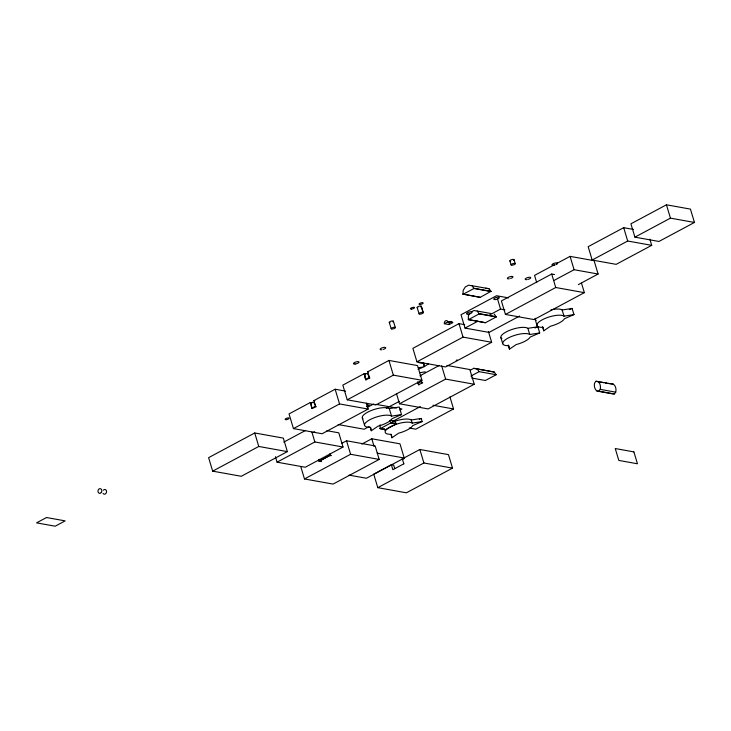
<?xml version="1.0" encoding="UTF-8"?>
<svg xmlns="http://www.w3.org/2000/svg" width="731" height="731" viewBox="0 0 731 731"><rect width="100%" height="100%" fill="white"/><g stroke="black" fill="none" stroke-linecap="round" stroke-linejoin="round"><path stroke-width="1.1" d="M320.818 461.608L319.054 461.151L319.1 459.287M319.173 461.307L329.973 455.303L331.061 455.504M390.052 420.252L394.429 421.038L396.421 423.879L385.63 429.654L380.157 428.668L380.129 424.784M380.157 428.668L390.948 422.893L389.623 420.928M463.052 294.109L463.143 290.381L465.281 286.963L468.653 285.154L489.012 288.718L491.004 291.331L480.212 297.334L463.052 294.109L480.212 297.334M494.238 314.102L496.23 316.943L485.439 322.718L468.397 319.657L468.37 315.765L469.969 313.206M463.171 294.264L473.962 288.489L471.97 285.657M468.397 319.657L479.189 313.882L477.197 311.04L473.88 310.547L471.349 311.899M595.911 381.262L594.605 383.062A7.273 5.821 -79.8 0 0 597.008 391.076L612.541 393.863L614.415 393.954L615.73 392.163A7.273 5.821 -79.8 0 0 613.327 384.15L595.911 381.262L599.018 381.82M597.008 391.076L598.881 391.167L600.197 389.367A7.273 5.821 -79.8 0 0 597.794 381.354M423.468 363.508L424.4 366.615L428.604 363.755M370.334 427.525L371.302 430.751L378.028 426.173A14.483 4.642 -16.7 0 0 392.035 418.671L401.529 414.568L399.272 407.039L389.294 408.592A14.483 4.642 -16.7 0 0 371.613 410.374A14.483 4.642 -16.7 0 0 362.969 418.781M508.255 345.014L509.489 349.126L516.214 344.548A14.483 4.642 -16.7 0 0 530.222 337.046L539.716 332.943L537.87 326.775L527.892 328.32A14.483 4.642 -16.7 0 0 509.735 330.284A14.483 4.642 -16.7 0 0 501.905 338.736M542.521 326.675L543.754 330.787L550.48 326.209A14.483 4.642 -16.7 0 0 564.487 318.707L573.981 314.604L572.126 308.436L562.157 309.981A14.483 4.642 -16.7 0 0 550.955 309.816M391.003 434.634L391.935 437.732L398.66 433.154A14.483 4.642 -16.7 0 0 412.668 425.652L422.162 421.549L421.23 418.452L411.251 419.996A14.483 4.642 -16.7 0 0 393.908 421.65M554.29 264.823L534.553 275.386L536.709 282.568M556.264 263.763L570.079 256.371L594.093 260.684L598.095 274.024L578.358 284.597M633.512 229.443L623.689 227.67L588.163 246.685L592.165 260.035L616.178 264.348L651.705 245.333L649.859 239.174M666.434 204.799L630.908 223.814L634.91 237.155L658.923 241.468L694.45 222.452L690.448 209.112L666.434 204.799L670.437 218.14L694.45 222.452M447.984 321.804L444.357 323.742L449.099 324.591L452.717 322.654L447.984 321.804L452.699 322.572M311.708 402.799L310.282 402.543L289.037 413.91L293.442 428.604L322.051 433.748L368.159 409.068L366.395 403.192M310.282 402.543L311.945 408.108L315.573 406.171L313.901 400.606L335.145 389.23L345.635 391.122M364.075 373.751L342.83 385.118L347.234 399.811L375.844 404.956L421.951 380.275L417.538 365.582L388.938 360.438L367.693 371.814L369.365 377.379L365.747 379.316L364.075 373.751L365.5 374.007M254.726 432.971L208.618 457.652L212.666 471.148L241.267 476.283L287.374 451.612L283.326 438.116L254.726 432.971L258.774 446.467L287.374 451.612M464.715 324.665L458.995 323.641L412.887 348.321L416.935 361.808L445.544 366.953L491.652 342.272L488.409 331.481M554.555 274.536L551.695 274.024L501.393 300.944L505.441 314.44L534.041 319.584L584.343 292.656L581.51 283.217M315.664 406.546C313.709 398.843 309.533 402.534 312.036 408.483L316.285 406.655M369.338 377.808C367.391 370.105 363.216 373.806 365.71 379.755L369.959 377.927M508.557 297.882L496.55 295.726L461.023 314.741L465.026 328.082L477.855 321.22M489.697 314.878L500.552 309.067L504.92 309.853M554.345 280.275L574.082 269.712L598.095 274.024M592.165 260.035L627.691 241.02L651.705 245.333M634.91 237.155L670.437 218.14M212.666 471.148L258.774 446.467M416.935 361.808L463.043 337.128L491.652 342.272M505.441 314.44L555.743 287.511L584.343 292.656M293.442 428.604L339.55 403.932L368.159 409.068M347.234 399.811L393.342 375.14L421.951 380.275M283.747 442.136L305.622 430.422M519.631 316.03L489.039 332.404L465.026 328.082M439.386 365.399L419.987 375.78L420.91 375.944M366.478 406.683L369.192 405.221L366.67 404.773M367.803 407.13L373.769 403.932M421.659 381.344L418.031 383.282L417.684 382.121M417.876 381.975L418.424 384.698L422.682 382.861M275.432 456.72L277.067 462.184L314.851 441.953L343.04 447.025L338.782 432.825L326.858 430.687M386.306 408.318L399.236 401.401M396.449 393.497L399.528 403.786L445.636 379.106L474.245 384.25L469.832 369.548L446.952 365.436M470.453 370.124L473.825 368.314L494.229 372.033L496.166 374.72L485.375 380.495L471.751 378.046M369.146 426.566L364.166 429.225L338.151 424.547M399.967 410.064L401.959 409.004L399.793 408.611M341.925 443.242L346.54 440.775L375.14 445.919L379.188 459.415L333.08 484.086L304.48 478.951L300.834 466.807M470.901 376.063L479.134 371.659L496.166 374.72M343.04 447.025L305.256 467.246L277.067 462.184M392.556 421.449L420.398 406.546M319.054 459.534L319.502 460.996L330.558 455.175M361.836 444.082L371.777 438.764L399.967 443.827L404.225 458.026L366.441 478.248L349.089 475.132M474.245 384.25L428.138 408.921L399.528 403.786M304.48 478.951L350.588 454.271L379.188 459.415M449.958 396.942L453.558 408.949L415.775 429.179L409.269 428.01M394.749 468.644L393.707 465.163L391.359 464.742L373.742 474.172L377.79 487.659L406.399 492.804L452.507 468.123L448.459 454.636L419.85 449.492L402.278 458.904L403.905 463.874M391.359 464.742L392.839 469.695L403.759 463.847M377.79 487.659L423.898 462.979L452.507 468.123M418.086 369.374L423.779 366.907L418.242 367.766M569.285 309.661L572.126 308.436M535.019 328L537.87 326.775M419.329 419.274L421.23 418.452M543.754 330.787L543.069 327.36A14.483 4.642 -16.7 0 1 542.347 319.739A14.483 4.642 -16.7 0 1 564.003 316.157L573.981 314.604M509.489 349.126L508.813 345.699A14.483 4.642 -16.7 0 1 508.082 338.087A14.483 4.642 -16.7 0 1 529.737 334.496L539.716 332.943M419.713 372.691L425.259 371.832M371.302 430.751L370.626 427.324A14.483 4.642 -16.7 0 1 369.895 419.713A14.483 4.642 -16.7 0 1 391.56 416.122L401.529 414.568M391.935 437.732L391.249 434.305A14.483 4.642 -16.7 0 1 390.528 426.694A14.483 4.642 -16.7 0 1 412.183 423.103L422.162 421.549M613.327 384.15L608.338 383.492M485.695 288.215L489.012 288.718M391.112 420.544L394.429 421.038M473.962 288.27L491.004 291.331M473.962 288.489L491.004 291.559M477.197 311.04L490.83 313.489M479.189 313.654L496.23 316.715M479.189 313.882L496.23 316.943M468.279 319.502L485.439 322.718M600.571 382.103L603.678 382.66M605.231 382.934L606.785 383.218M600.197 389.367L615.73 392.163M473.825 368.314L494.229 372.033M598.881 391.167L614.415 393.954M367.693 371.814L368.616 371.978M418.424 384.698L419.055 384.808M365.71 379.755L366.341 379.864M432.962 405.248L453.558 408.949M375.944 404.325L396.54 408.026M313.901 400.606L314.823 400.771M312.036 408.483L312.658 408.592M390.957 422.673L396.421 423.651M390.948 422.893L396.421 423.879M380.038 428.512L385.63 429.654M377.123 453.147L404.225 458.026M402.278 458.904L403.549 459.132M329.964 455.532L331.061 455.733M319.502 460.996L320.772 461.224M319.054 461.151L321.238 461.544M477.188 368.972L479.134 371.659M421.047 380.284L422.052 382.752M623.689 227.67L627.691 241.02M570.079 256.371L574.082 269.712M551.695 274.024L555.743 287.511M562.157 309.981L564.003 316.157M535.156 319.246L537.011 325.423M514.012 259.642L515.227 263.699A2.156 0.694 -16.7 0 1 512.285 265.179A2.156 0.694 -16.7 0 1 511.974 264.028A2.156 0.694 -16.7 0 1 515.227 263.681M509.891 260.876L511.106 264.933M527.892 328.32L529.737 334.496M497.473 298.805L500.552 309.067M500.89 337.585L502.745 343.762M458.995 323.641L463.043 337.128M441.67 365.875L445.636 379.106M421.321 306.28L423.222 312.64A2.129 0.685 -16.7 0 1 420.279 314.129A2.129 0.685 -16.7 0 1 419.959 312.987A2.129 0.685 -16.7 0 1 423.176 312.649L421.275 306.298M417.145 307.523L419.101 313.864M393.388 321.201L395.343 327.543A2.129 0.685 -16.7 0 1 392.392 329.041A2.129 0.685 -16.7 0 1 392.081 327.899A2.129 0.685 -16.7 0 1 395.297 327.561M389.257 322.435L391.213 328.776M411.251 419.996L412.183 423.103M419.85 449.492L423.898 462.979M388.938 360.438L393.342 375.14M389.294 408.592L391.56 416.122M371.777 438.764L374.071 446.403M362.302 417.858L364.559 425.387M335.145 389.23L339.55 403.932M346.54 440.775L350.588 454.271M329.973 453.686L330.412 455.157M311.909 432.131L314.851 441.953M424.4 366.615L423.724 363.179A14.483 4.642 -16.7 0 1 417.748 361.489M417.812 307.788A2.129 0.685 -16.7 0 1 417.757 306.801A2.129 0.685 -16.7 0 1 420.654 306.015A2.129 0.685 -16.7 0 1 420.709 307.002M390.034 322.709A2.129 0.685 -16.7 0 1 389.778 321.777A2.129 0.685 -16.7 0 1 392.666 320.918A2.129 0.685 -16.7 0 1 392.922 321.85M510.631 261.186A2.156 0.694 -16.7 0 1 510.366 260.245A2.156 0.694 -16.7 0 1 513.281 259.377A2.156 0.694 -16.7 0 1 513.546 260.318M554.92 265.006A2.915 0.932 -16.7 0 1 552.106 264.467A2.915 0.932 -16.7 0 1 556.611 262.858A2.915 0.932 -16.7 0 1 555.98 264.622M527.051 279.607A2.915 0.932 -16.7 0 1 525.863 278.365A2.915 0.932 -16.7 0 1 530.478 277.36A2.915 0.932 -16.7 0 1 528.12 279.379M449.136 324.482A2.303 1.846 -79.8 0 1 450.314 321.64A2.303 1.846 -79.8 0 1 452.626 322.618M444.402 323.632A2.303 1.846 -79.8 0 1 445.572 320.79A2.303 1.846 -79.8 0 1 447.893 321.768M509.224 278.803A2.915 0.932 -16.7 0 1 508.008 277.588A2.915 0.932 -16.7 0 1 512.595 276.51A2.915 0.932 -16.7 0 1 510.603 278.474M103.363 490.209A2.376 1.901 -79.8 0 1 106.114 490.209A2.376 1.901 -79.8 0 1 105.803 493.599A2.376 1.901 -79.8 0 1 103.08 493.361M385.548 430.559A14.483 4.642 -16.7 0 1 384.204 428.722M381.975 349.72A2.915 0.932 -16.7 0 1 380.76 348.513A2.915 0.932 -16.7 0 1 385.347 347.435A2.915 0.932 -16.7 0 1 383.355 349.4M315.49 432.377A2.156 0.694 -16.7 0 1 314.275 431.628M457.177 359.926A14.483 4.642 -16.7 0 1 456.226 360.346M536.17 320.397A14.483 4.642 -16.7 0 1 535.183 318.259M46.51 517.521L36.55 522.857L55.19 526.201L65.15 520.874L46.51 517.521M633.887 451.895L615.246 448.542L618.81 460.42L637.45 463.774L633.887 451.895M286.296 419.649A2.074 0.667 -16.7 0 0 289.129 418.205A2.074 0.667 -16.7 0 0 285.985 418.534A2.074 0.667 -16.7 0 0 286.296 419.649M468.142 314.147A2.915 0.932 -16.7 0 0 472.107 312.128A2.915 0.932 -16.7 0 0 467.712 312.585A2.915 0.932 -16.7 0 0 468.142 314.147M495.353 299.573A2.915 0.932 -16.7 0 0 499.328 297.554A2.915 0.932 -16.7 0 0 494.924 298.02A2.915 0.932 -16.7 0 0 495.353 299.573M411.599 309.067A2.156 0.694 -16.7 0 0 414.532 307.568A2.156 0.694 -16.7 0 0 411.279 307.915A2.156 0.694 -16.7 0 0 411.599 309.067M420.252 304.434A2.156 0.694 -16.7 0 0 423.185 302.936A2.156 0.694 -16.7 0 0 419.932 303.283A2.156 0.694 -16.7 0 0 420.252 304.434M101.28 492.493A2.376 1.901 -79.8 0 0 100.357 488.664A2.376 1.901 -79.8 0 0 98.055 491.826A2.376 1.901 -79.8 0 0 101.28 492.493M355.056 364.029A2.915 0.932 -16.7 0 0 359.031 362A2.915 0.932 -16.7 0 0 354.636 362.466A2.915 0.932 -16.7 0 0 355.056 364.029"/></g></svg>
